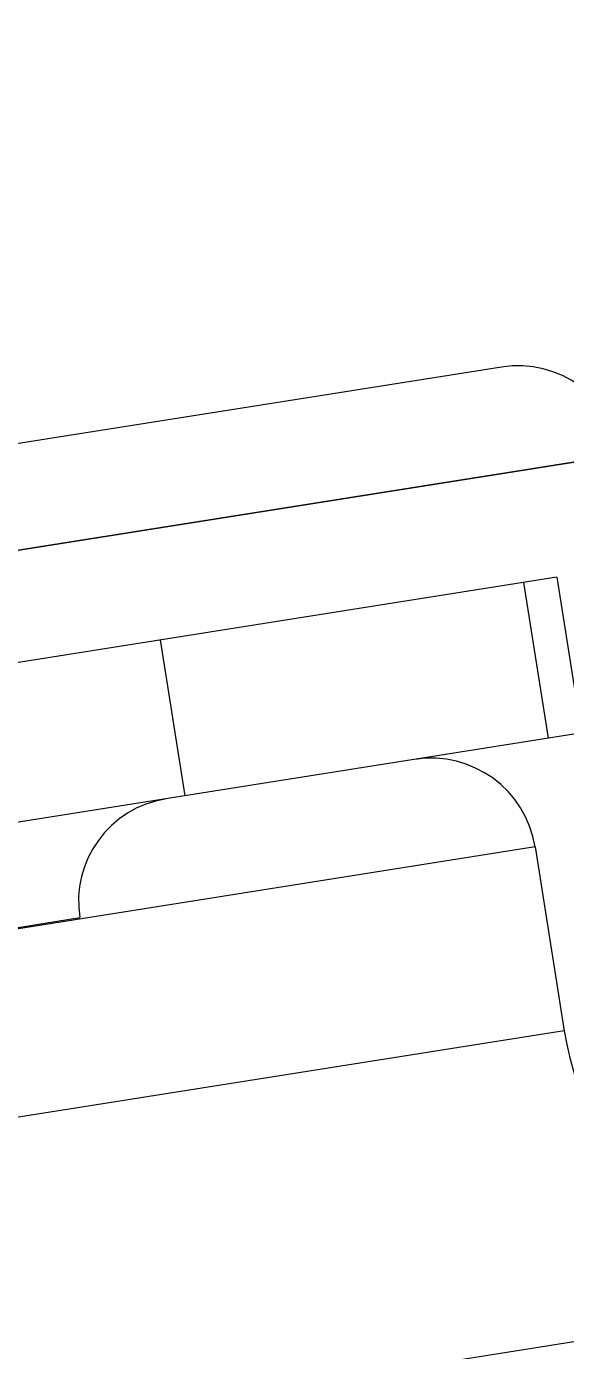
# Model space of a CAD drawing. Header units: millimetres. Extents: x 89051 to 218395, y -330386 to -125649.
# Drawn here: x 91375.77 to 91386.02, y -132414.12 to -132388.95 of the extents above; entities that cross this region are included whole.
import ezdxf

# ---------------------------------------------------------------- set-up
doc = ezdxf.new("R2010")
doc.units = ezdxf.units.MM
doc.header["$LTSCALE"] = 13
doc.linetypes.add('CENTER', pattern=[50.8, 31.75, -6.35, 6.35, -6.35])
doc.linetypes.add('HIDDEN', pattern=[9.525, 6.35, -3.175])
doc.layers.get('0').update_dxf_attribs({"color": 1, "linetype": 'CENTER'})
doc.layers.add('标注、文本', color=3, linetype='Continuous', lineweight=25)
doc.styles.get("Standard").update_dxf_attribs({"font": 'gbenor.shx', "bigfont": 'gbcbig.shx'})
doc.dimstyles.new('1-15', dxfattribs={"dimscale": 20, "dimtxt": 3.5, "dimasz": 2, "dimexe": 1.5, "dimexo": 0.5, "dimgap": 0.5, "dimtad": 1, "dimtoh": 1, "dimdec": 1, "dimdsep": 46, "dimtxsty": 'Standard', "dimcen": 2.5, "dimclrd": 3, "dimclre": 3, "dimclrt": 3, "dimadec": 0, "dimazin": 2, "dimtfac": 1, "dimtdec": 1, "dimtmove": 0, "dimatfit": 2, "dimfxl": 1, "dimarcsym": 0})

# ---------------------------------------------------------------- blocks, each defined once
blk = doc.blocks.new('125506')
at = {"color": 7, "linetype": 'Continuous', "lineweight": 15}
for p, q in [((72073.331, -123522.221), (72046.696, -123526.439)), ((72075.389, -123526.694), (72046.121, -123531.329)), ((72073.757, -123528.302), (72074.127, -123530.633))]:
    blk.add_line(p, q, dxfattribs=at)
at = {"color": 8, "linetype": 'Continuous', "lineweight": 15}
for p, q in [((72074.856, -123523.329), (72045.588, -123527.965)), ((72073.757, -123528.302), (72048.17, -123532.355)), ((72074.127, -123530.633), (72048.539, -123534.686)), ((72077.868, -123534.002), (72046.022, -123539.046))]:
    blk.add_line(p, q, dxfattribs=at)
at = {"color": 7, "linetype": 'HIDDEN', "lineweight": 0}
for p, q in [((72045.588, -123527.965), (72074.856, -123523.329)), ((72074.033, -123524.884), (72046.851, -123529.189)), ((72073.611, -123524.95), (72073.924, -123526.926)), ((72074.033, -123524.884), (72074.345, -123526.859)), ((72069.002, -123525.68), (72069.315, -123527.656)), ((72053.938, -123531.424), (72067.983, -123529.199))]:
    blk.add_line(p, q, dxfattribs=at)
at = {"color": 7, "linetype": 'Continuous', "lineweight": 15}
for centre, radius, start, end in [((72073.539, -123523.537), 1.333, 9, 99), ((72072.44, -123528.511), 1.333, 9, 99), ((72078.077, -123530.008), 4, 189, 267)]:
    blk.add_arc(centre, radius, start, end, dxfattribs=at)
at = {"color": 7, "linetype": 'HIDDEN', "lineweight": 0}
blk.add_arc((72069.284, -123528.993), 1.316, 99, 189, dxfattribs=at)
blk = doc.blocks.new('*D568')
at = {"layer": 'Defpoints', "color": 0, "transparency": 16777216}
for p in [(91365.792, -132268.066), (91408.792, -132341.718), (91359.296, -132364.452), (91408.164, -132672.237), (91408.792, -132676.204)]:
    blk.add_point(p, dxfattribs=at)
at = {"layer": '标注、文本', "color": 3, "lineweight": -2, "transparency": 16777216}
for p, q in [((91408.792, -132331.718), (91408.792, -132235.807)), ((91357.728, -132354.576), (91339.735, -132241.255)), ((91488.412, -132273.604), (91609.161, -132273.604))]:
    blk.add_line(p, q, dxfattribs=at)
for start, end in [(90, 99.02178), (78.81313, 90), (78.82646, 84.41323), (104.60855, 110.19531)]:
    blk.add_arc((91408.792, -132676.194), 410.387, start, end, dxfattribs=at)
at = {"layer": '标注、文本', "color": 3, "transparency": 16777216}
for points in [[(91448.42, -132274.415), (91449.07, -132261.097), (91408.792, -132265.807)], [(91303.922, -132272.549), (91306.652, -132285.599), (91344.44, -132270.884)]]:
    blk.add_solid(points, dxfattribs=at)
at = {"layer": '标注、文本', "color": 3, "transparency": 16777216, "insert": (91568.786, -132228.604), "char_height": 70, "attachment_point": 5}
blk.add_mtext('9°', dxfattribs=at)

msp = doc.modelspace()

# ---------------------------------------------------------------- block references
at = {"layer": '标注、文本', "xscale": 1.5, "yscale": 1.5, "zscale": 1.5}
msp.add_blockref('125506', (-16725.197, 52887.905), dxfattribs=at)

# ---------------------------------------------------------------- dimensions: what is measured, and where the dimension line sits
at = {"layer": '标注、文本'}
dim = msp.add_angular_dim_2l(base=(91365.792, -132268.066), line1=((91408.792, -132676.204), (91408.792, -132341.718)), line2=((91408.164, -132672.237), (91359.296, -132364.452)), dimstyle='1-15', dxfattribs=at)
dim.commit()
dim.dimension.update_dxf_attribs({"geometry": '*D568', "text_midpoint": (91568.786, -132228.604)})

doc.saveas('drawing.dxf')
